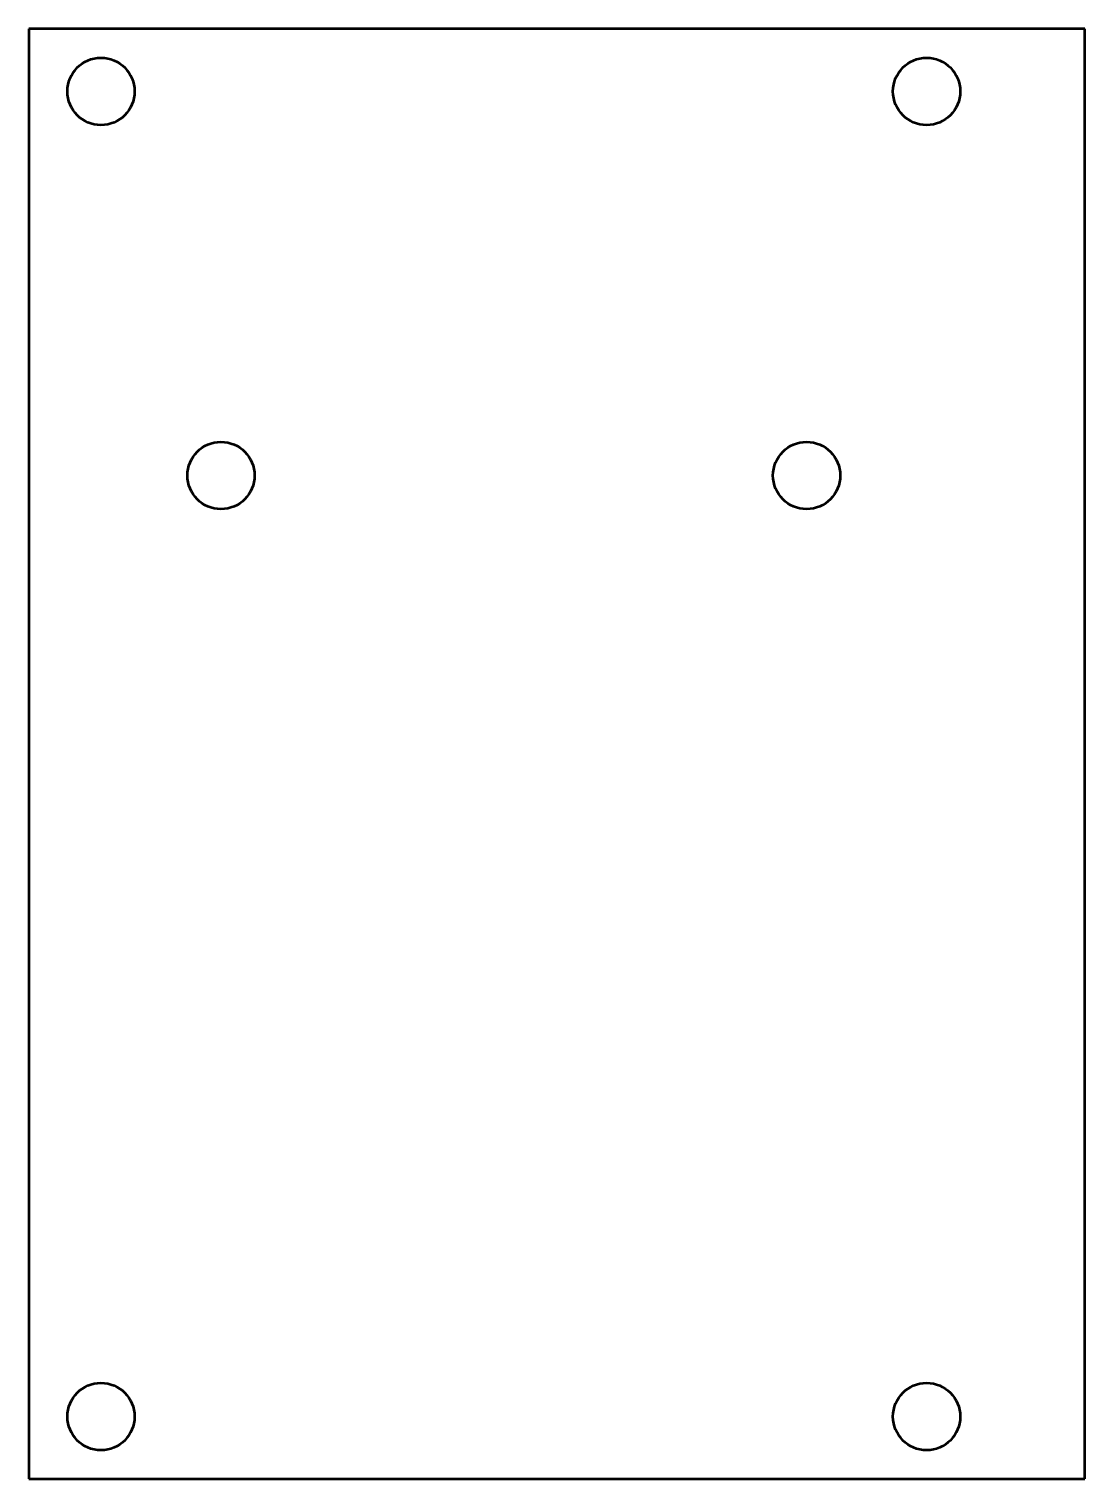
# Model space of a CAD drawing. Header units: millimetres. Extents: x 192 to 247, y 106.2 to 181.7.
import ezdxf

# ---------------------------------------------------------------- set-up
doc = ezdxf.new("R2010")
doc.units = ezdxf.units.MM
doc.layers.add('Widoczne (ISO)', color=7, linetype='Continuous', lineweight=50)

msp = doc.modelspace()

# ---------------------------------------------------------------- linework, layer by layer
at = {"layer": 'Widoczne (ISO)'}
for p, q in [((192.02, 181.697), (192.02, 106.197)), ((247.02, 181.697), (192.02, 181.697)), ((247.02, 106.197), (247.02, 181.697)), ((192.02, 106.197), (247.02, 106.197))]:
    msp.add_line(p, q, dxfattribs=at)
for centre in [(195.77, 178.447), (238.77, 178.447), (202.02, 158.447), (232.52, 158.447), (195.77, 109.447), (238.77, 109.447)]:
    msp.add_circle(centre, 1.75, dxfattribs=at)

doc.saveas('drawing.dxf')
